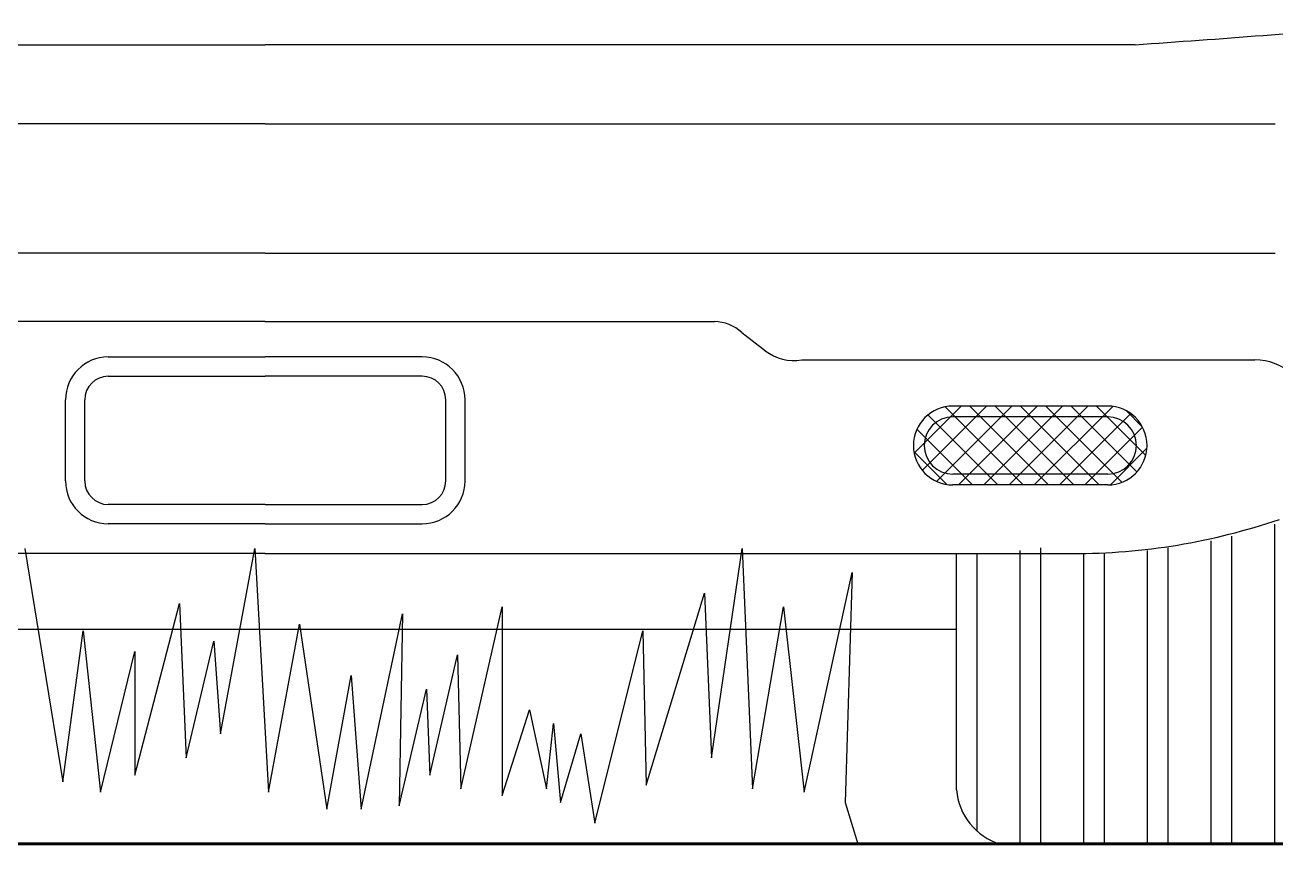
# Model space of a CAD drawing. Header units: millimetres. Extents: x -249630 to 95394, y -188036 to 109963.
# Drawn here: x -90022 to -88931, y 80497 to 81212 of the extents above; entities that cross this region are included whole.
import ezdxf

# ---------------------------------------------------------------- set-up
doc = ezdxf.new("R2010")
doc.units = ezdxf.units.MM
for name, color, linetype in [('Layer11', 30, 'Continuous'), ('Layer5', 84, 'Continuous'), ('VEREDA', 1, 'Continuous')]:
    doc.layers.add(name, color=color, linetype=linetype)
doc.layers.add('MUROS', color=6, linetype='Continuous', lineweight=60)

# ---------------------------------------------------------------- blocks, each defined once
blk = doc.blocks.new('A$C3F545D02')
at = {"layer": 'Layer11'}
for p, q in [((0.06742, 0.55785), (0.67491, 0.55785)), ((1.2824, 0.55785), (0.67491, 0.55785)), ((0.67491, 0.50268), (-0.0302, 0.50268)), ((0.67491, 0.50268), (1.38002, 0.50268)), ((0.67491, 0.41233), (-0.0302, 0.41233)), ((0.67491, 0.41233), (1.38002, 0.41233)), ((0.67491, 0.36456), (0.36129, 0.36456)), ((0.67491, 0.36456), (0.98853, 0.36456)), ((1.00759, 0.35694), (1.02412, 0.34423)), ((0.5653, 0.33991), (0.67491, 0.33991)), ((0.78452, 0.33991), (0.67491, 0.33991)), ((1.04954, 0.33788), (1.36604, 0.33788)), ((0.5653, 0.32643), (0.67491, 0.32643)), ((0.78452, 0.32643), (0.67491, 0.32643)), ((0.53541, 0.25334), (0.53541, 0.31002)), ((0.53541, 0.31002), (0.53541, 0.31002)), ((0.54889, 0.25334), (0.54889, 0.31002)), ((0.80093, 0.25334), (0.80093, 0.31002)), ((0.81441, 0.25334), (0.81441, 0.31002)), ((0.81441, 0.31002), (0.81441, 0.31002)), ((1.12804, 0.27276), (1.1609, 0.30563)), ((1.1337, 0.26074), (1.17858, 0.30563)), ((1.14368, 0.25305), (1.19626, 0.30563)), ((1.26317, 0.30563), (1.15502, 0.30563)), ((1.15892, 0.25061), (1.21393, 0.30563)), ((1.22191, 0.25061), (1.1669, 0.30563)), ((1.17659, 0.25061), (1.23161, 0.30563)), ((1.23959, 0.25061), (1.18457, 0.30563)), ((1.19427, 0.25061), (1.24929, 0.30563)), ((1.25727, 0.25061), (1.20225, 0.30563)), ((1.2731, 0.25246), (1.21993, 0.30563)), ((1.28357, 0.25966), (1.23761, 0.30563)), ((1.28978, 0.27113), (1.25529, 0.30563)), ((1.18656, 0.25061), (1.13769, 0.29948)), ((1.20424, 0.25061), (1.14973, 0.30511)), ((1.26317, 0.29815), (1.15502, 0.29815)), ((1.21195, 0.25061), (1.26674, 0.30539)), ((1.22963, 0.25061), (1.27937, 0.30035)), ((1.28735, 0.29124), (1.2763, 0.30229)), ((1.16888, 0.25061), (1.12998, 0.28951)), ((1.24731, 0.25061), (1.28755, 0.29086)), ((1.15089, 0.25092), (1.12783, 0.27399)), ((1.26505, 0.25067), (1.29062, 0.27624)), ((1.26317, 0.25809), (1.15502, 0.25809)), ((1.26317, 0.25061), (1.15502, 0.25061)), ((0.67491, 0.23693), (0.5653, 0.23693)), ((0.67491, 0.23693), (0.78452, 0.23693)), ((0.67491, 0.22345), (0.5653, 0.22345)), ((0.67491, 0.22345), (0.78452, 0.22345)), ((1.37989, 0), (1.37989, 0.22312)), ((1.33544, 0), (1.33544, 0.21167)), ((1.34982, 0), (1.34982, 0.21484)), ((0.67491, 0.20266), (0.11098, 0.20266)), ((0.67491, 0.20266), (1.23885, 0.20266)), ((1.15761, 0.03788), (1.15761, 0.20266)), ((1.17199, 0.00896), (1.17199, 0.20291)), ((1.20207, 0), (1.20207, 0.20492)), ((1.21645, 0), (1.21645, 0.2066)), ((1.24652, 0), (1.24652, 0.20266)), ((1.26091, 0), (1.26091, 0.20291)), ((1.29098, 0), (1.29098, 0.20492)), ((1.30536, 0), (1.30536, 0.2066)), ((1.50413, 0), (1.18794, 0))]:
    blk.add_line(p, q, dxfattribs=at)
for centre, radius, start, end in [((0.55235, 11.22478), 10.69188, 273.915276, 274.875719), ((0.98853, 0.3369), 0.02766, 46.42566, 90), ((1.04412, 0.37026), 0.03283, 232.45207, 279.49475), ((0.5653, 0.31002), 0.02989, 90, 180), ((0.78452, 0.31002), 0.02989, 0, 90), ((1.36604, 0.29936), 0.03853, 8.21243, 90), ((0.5653, 0.31002), 0.01641, 90, 180), ((0.78452, 0.31002), 0.01641, 0, 90), ((1.15502, 0.27812), 0.02751, 90, 270), ((1.15502, 0.27812), 0.02751, 90, 270), ((1.26317, 0.27812), 0.02751, 270, 90), ((1.15502, 0.27812), 0.02003, 90, 270), ((1.26317, 0.27812), 0.02003, 270, 90), ((0.5653, 0.25334), 0.02989, 180, 270), ((0.5653, 0.25334), 0.01641, 180, 270), ((0.78452, 0.25334), 0.02989, 270, 0), ((0.78452, 0.25334), 0.01641, 270, 0), ((1.23885, 0.65055), 0.44789, 270, 288.78302), ((1.20061, 0.04123), 0.04313, 184.44772, 252.91268)]:
    blk.add_arc(centre, radius, start, end, dxfattribs=at)

msp = doc.modelspace()

# ---------------------------------------------------------------- linework, layer by layer
at = {"layer": 'Layer5'}
msp.add_lwpolyline([(-90022.056, 80755.073), (-89989.101, 80551.541), (-89971.125, 80683.238), (-89956.145, 80542.562), (-89926.185, 80665.28), (-89926.185, 80557.528), (-89887.238, 80707.183), (-89881.246, 80572.493), (-89857.278, 80674.259), (-89851.286, 80593.445), (-89821.326, 80755.073), (-89809.343, 80542.562), (-89782.379, 80689.225), (-89758.411, 80527.596), (-89737.439, 80644.328), (-89728.452, 80527.596), (-89692.5, 80698.204), (-89695.496, 80530.589), (-89671.528, 80632.355), (-89668.532, 80557.528), (-89644.565, 80662.287), (-89641.568, 80545.555), (-89605.617, 80704.19), (-89605.617, 80539.569), (-89581.649, 80614.397), (-89566.67, 80545.555), (-89560.678, 80602.424), (-89554.686, 80533.583), (-89536.71, 80593.445), (-89524.726, 80515.624), (-89482.782, 80683.238), (-89479.787, 80548.548), (-89428.855, 80716.163), (-89422.863, 80572.493), (-89395.9, 80755.073), (-89386.912, 80545.555), (-89359.948, 80704.19), (-89341.972, 80542.562), (-89300.029, 80734.121), (-89306.02, 80533.583), (-89294.961, 80497.348)], dxfattribs=at)
at = {"layer": 'MUROS'}
msp.add_lwpolyline([(-97269.961, 80497.348), (-84894.961, 80497.348)], dxfattribs=at)
at = {"layer": 'VEREDA'}
msp.add_lwpolyline([(-90415.658, 80684.848), (-89208.914, 80684.848)], dxfattribs=at)

# ---------------------------------------------------------------- block references
at = {"layer": 'VEREDA', "xscale": 1250, "yscale": 1250, "zscale": 1250}
msp.add_blockref('A$C3F545D02', (-90655.924, 80497.348), dxfattribs=at)

doc.saveas('drawing.dxf')
